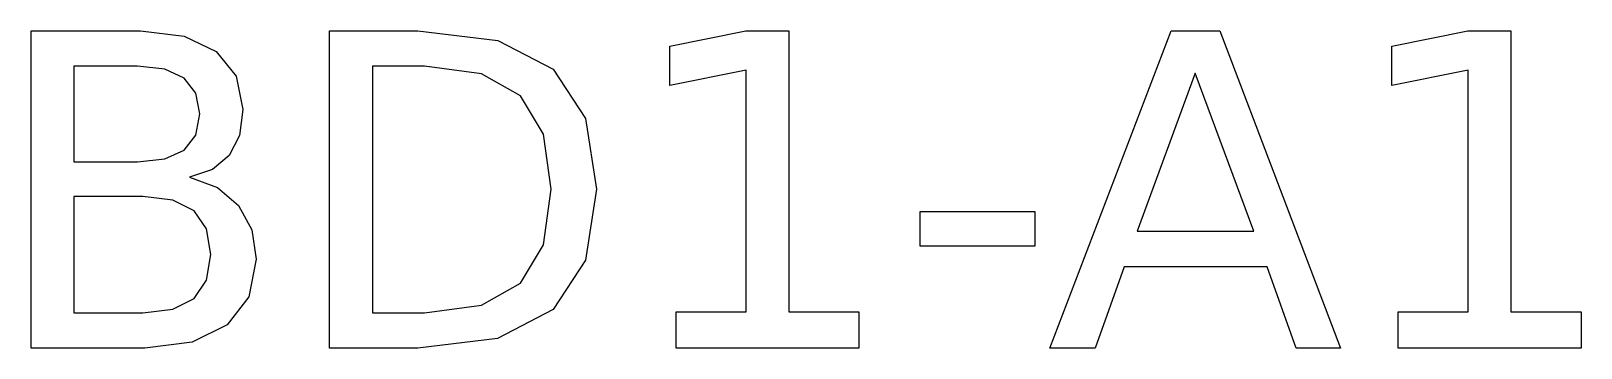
# Model space of a CAD drawing. Header units: metres. Extents: x -37.7 to -26, y 9.5 to 11.9.
import ezdxf

# ---------------------------------------------------------------- set-up
doc = ezdxf.new("R2010")
doc.units = ezdxf.units.M

msp = doc.modelspace()

# ---------------------------------------------------------------- linework, layer by layer
for points in [[(-37.678, 11.891), (-36.852, 11.891), (-36.524, 11.853), (-36.282, 11.737), (-36.132, 11.551), (-36.081, 11.3), (-36.107, 11.103), (-36.184, 10.951), (-36.311, 10.846), (-36.485, 10.789), (-36.273, 10.71), (-36.114, 10.575), (-36.015, 10.392), (-35.982, 10.169), (-36.037, 9.885), (-36.2, 9.674), (-36.464, 9.544), (-36.82, 9.5), (-37.678, 9.5), (-37.678, 11.891)], [(-35.428, 11.891), (-34.764, 11.891), (-34.161, 11.819), (-33.744, 11.602), (-33.5, 11.231), (-33.418, 10.698), (-33.5, 10.162), (-33.745, 9.79), (-34.163, 9.572), (-34.764, 9.5), (-35.428, 9.5), (-35.428, 11.891)], [(-32.818, 9.772), (-32.29, 9.772), (-32.29, 11.596), (-32.864, 11.481), (-32.864, 11.776), (-32.293, 11.891), (-31.969, 11.891), (-31.969, 9.772), (-31.441, 9.772), (-31.441, 9.5), (-32.818, 9.5), (-32.818, 9.772)], [(-29.089, 11.891), (-28.722, 11.891), (-27.811, 9.5), (-28.147, 9.5), (-28.365, 10.113), (-29.442, 10.113), (-29.66, 9.5), (-30.002, 9.5), (-29.089, 11.891)], [(-27.377, 9.772), (-26.849, 9.772), (-26.849, 11.596), (-27.424, 11.481), (-27.424, 11.776), (-26.852, 11.891), (-26.528, 11.891), (-26.528, 9.772), (-26, 9.772), (-26, 9.5), (-27.377, 9.5), (-27.377, 9.772)], [(-37.355, 11.625), (-37.355, 10.905), (-36.876, 10.905), (-36.669, 10.927), (-36.523, 10.993), (-36.436, 11.106), (-36.407, 11.265), (-36.436, 11.423), (-36.523, 11.535), (-36.669, 11.603), (-36.876, 11.625), (-37.355, 11.625)], [(-35.105, 11.625), (-35.105, 9.766), (-34.714, 9.766), (-34.285, 9.822), (-33.989, 9.99), (-33.817, 10.279), (-33.76, 10.698), (-33.817, 11.114), (-33.989, 11.402), (-34.285, 11.569), (-34.714, 11.625), (-35.105, 11.625)], [(-28.906, 11.572), (-29.345, 10.382), (-28.466, 10.382), (-28.906, 11.572)], [(-37.355, 10.642), (-37.355, 9.766), (-36.836, 9.766), (-36.609, 9.793), (-36.449, 9.874), (-36.355, 10.011), (-36.323, 10.205), (-36.355, 10.399), (-36.449, 10.535), (-36.609, 10.615), (-36.836, 10.642), (-37.355, 10.642)], [(-30.978, 10.529), (-30.115, 10.529), (-30.115, 10.267), (-30.978, 10.267), (-30.978, 10.529)]]:
    msp.add_lwpolyline(points, close=True)

doc.saveas('drawing.dxf')
